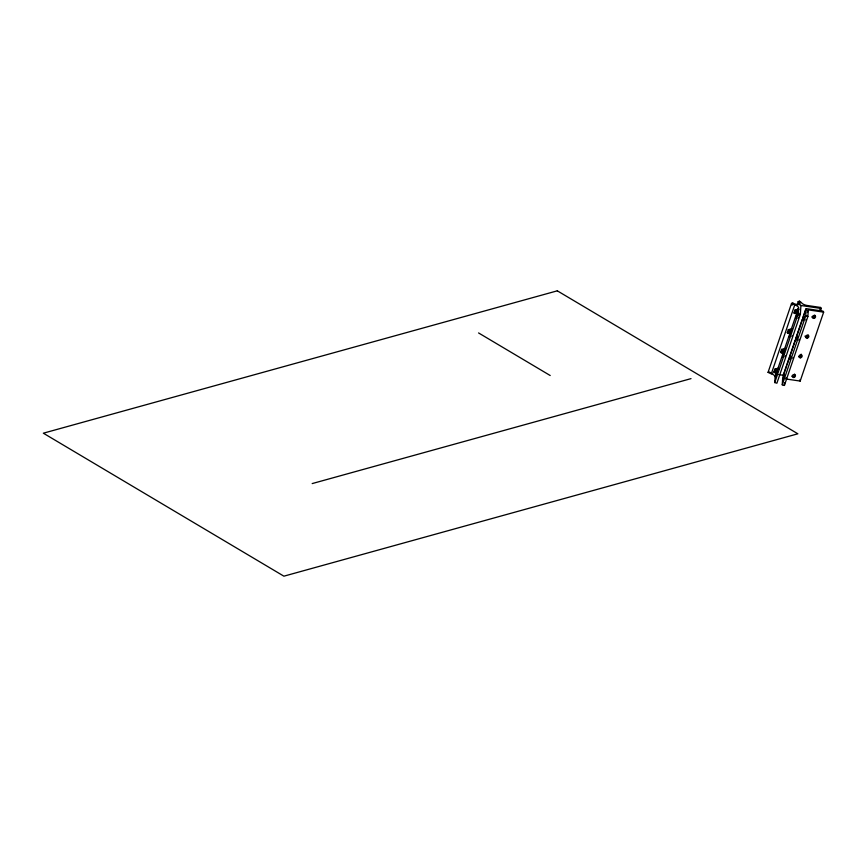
<?xml version="1.0" encoding="UTF-8"?>
<svg xmlns="http://www.w3.org/2000/svg" width="867" height="867" viewBox="0 0 867 867"><rect width="100%" height="100%" fill="white"/><g stroke="black" fill="none" stroke-linecap="round" stroke-linejoin="round"><path stroke-width="1.3" d="M791.528 303.396L792.806 303.049A4.779 1.81 18.8 0 0 799.19 304.469L800.913 305.498L800.36 314.277L776.897 383.214L774.751 382.575L775.12 376.701L798.583 307.774A4.498 1.701 18.8 0 0 794.768 304.859A7.023 2.666 18.8 0 1 791.528 303.396L768.064 372.333A7.023 2.666 18.8 0 0 771.305 373.785A4.498 1.701 18.8 0 1 775.12 376.701M823.65 312.142L808.282 309.887L807.871 316.509L784.407 385.447L782.262 384.807L782.717 377.568L806.18 308.63L822.967 311.101L823.65 312.142L800.187 381.068L786.098 378.998M784.407 385.447L784.57 382.791M774.751 382.575L798.214 313.637L798.583 307.774M782.262 384.807L805.725 315.87L806.18 308.63M798.93 316.141L798.973 315.317M793.056 357.627L792.871 358.331M792.189 335.973L792.026 336.559M786.282 377.6L785.936 378.803M785.404 355.958L785.079 357.02M806.093 319.565L805.887 320.14M792.07 305.195L792.806 303.049M771.305 373.785L794.768 304.859M777.222 371.889L774.719 372.582A4.498 1.701 18.8 0 0 773.873 372.062L774.881 369.114L778.62 368.074M783.931 352.197L781.416 352.891A4.498 1.701 18.8 0 0 780.571 352.37L781.579 349.412L785.318 348.382M790.639 332.495L788.125 333.188A4.498 1.701 18.8 0 0 787.279 332.679L788.287 329.72L792.026 328.68M798.594 312.456L794.833 313.496A4.498 1.701 18.8 0 0 793.988 312.976L794.996 310.028L798.735 308.988M797.131 304.772L798.225 301.543L799.504 301.185A7.023 2.666 18.8 0 1 801.672 302.941A4.498 1.701 18.8 0 0 806.971 305.444L820.583 307.449L821.266 308.489L820.529 310.646M774.719 372.582L775.727 369.624L779.487 368.583M781.416 352.891L782.424 349.932L784.938 349.238M788.125 333.188L789.133 330.24L791.636 329.547M794.833 313.496L795.83 310.549L798.344 309.844M798.767 303.342L799.504 301.185M783.204 374.327A4.498 1.701 18.8 0 0 783.508 374.381L784.602 371.152M784.971 370.068L786.445 365.766M786.803 364.682L790.845 352.836M791.203 351.764L795.234 339.918M795.603 338.834L802.203 319.446M802.571 318.373L805.508 309.757M807.415 312.434L808.282 309.887M819.846 309.606L820.583 307.449M799.341 339.409L798.93 340.384M798.431 317.777L798.106 318.482M796.871 314.623L795.928 317.842M796.004 317.788L796.903 314.623M782.598 357.182L783.508 354.039M796.806 339.712L797.705 336.548M783.465 354.018L782.522 357.237M784.267 375.942L783.324 379.161M783.378 379.139L784.31 375.964M797.673 336.559L796.73 339.777M793.988 312.976L797.727 311.947M787.279 332.679L791.018 331.638M780.571 352.37L784.321 351.33M312.185 483.58L691.01 378.63M768.064 372.333L769.343 371.976M773.873 372.062L777.612 371.022M800.913 305.498L821.266 308.489M783.508 374.381L784.353 374.501M778.718 374.62L783.801 375.368M798.214 313.637L800.36 314.277M805.725 315.87L807.871 316.509M798.106 309.161L798.973 309.671M797.098 312.12L797.965 312.629M478.562 332.939L550.209 375.519M799.504 380.028L800.187 381.068M776.604 372.42A4.779 1.81 18.8 0 1 775.466 373.46M772.811 373.319A4.779 1.81 18.8 0 1 772.475 373.243M770.46 372.55A4.779 1.81 18.8 0 1 770.059 372.355M798.225 301.543A4.779 1.81 18.8 0 1 799.19 304.469M794.996 310.028A4.498 1.701 18.8 0 1 795.83 310.549M788.287 329.72A4.498 1.701 18.8 0 1 789.133 330.24M781.579 349.412A4.498 1.701 18.8 0 1 782.424 349.932M774.881 369.114A4.498 1.701 18.8 0 1 775.727 369.624M794.595 374.067A1.691 1.409 -33.2 0 1 792.004 376.17M801.13 354.159A1.691 1.409 -33.2 0 1 798.962 356.63M808.142 335.03A1.691 1.409 -33.2 0 1 806.895 336.97A1.691 1.409 -33.2 0 1 804.999 336.114M814.763 315.1A1.691 1.409 -33.2 0 1 811.924 316.888M775.802 376.744L776.799 373.764L775.802 376.744M789.208 337.361L790.205 334.337L789.219 337.274M790.021 359.285L791.018 356.272L790.032 359.198M803.427 319.89L804.424 316.878L803.438 319.804M557.308 290.824L43.35 433.197L283.899 576.176L797.857 433.803L557.308 290.824M813.885 318.406A1.691 1.409 -33.2 0 0 815.381 316.022A1.691 1.409 -33.2 0 0 812.607 316.336A1.691 1.409 -33.2 0 0 813.885 318.406M807.177 338.097A1.691 1.409 -33.2 0 0 808.683 335.724A1.691 1.409 -33.2 0 0 805.898 336.028A1.691 1.409 -33.2 0 0 807.177 338.097M800.469 357.789A1.691 1.409 -33.2 0 0 801.975 355.416A1.691 1.409 -33.2 0 0 799.201 355.719A1.691 1.409 -33.2 0 0 800.469 357.789M793.771 377.492A1.691 1.409 -33.2 0 0 795.277 375.108A1.691 1.409 -33.2 0 0 792.492 375.422A1.691 1.409 -33.2 0 0 793.771 377.492"/></g></svg>
